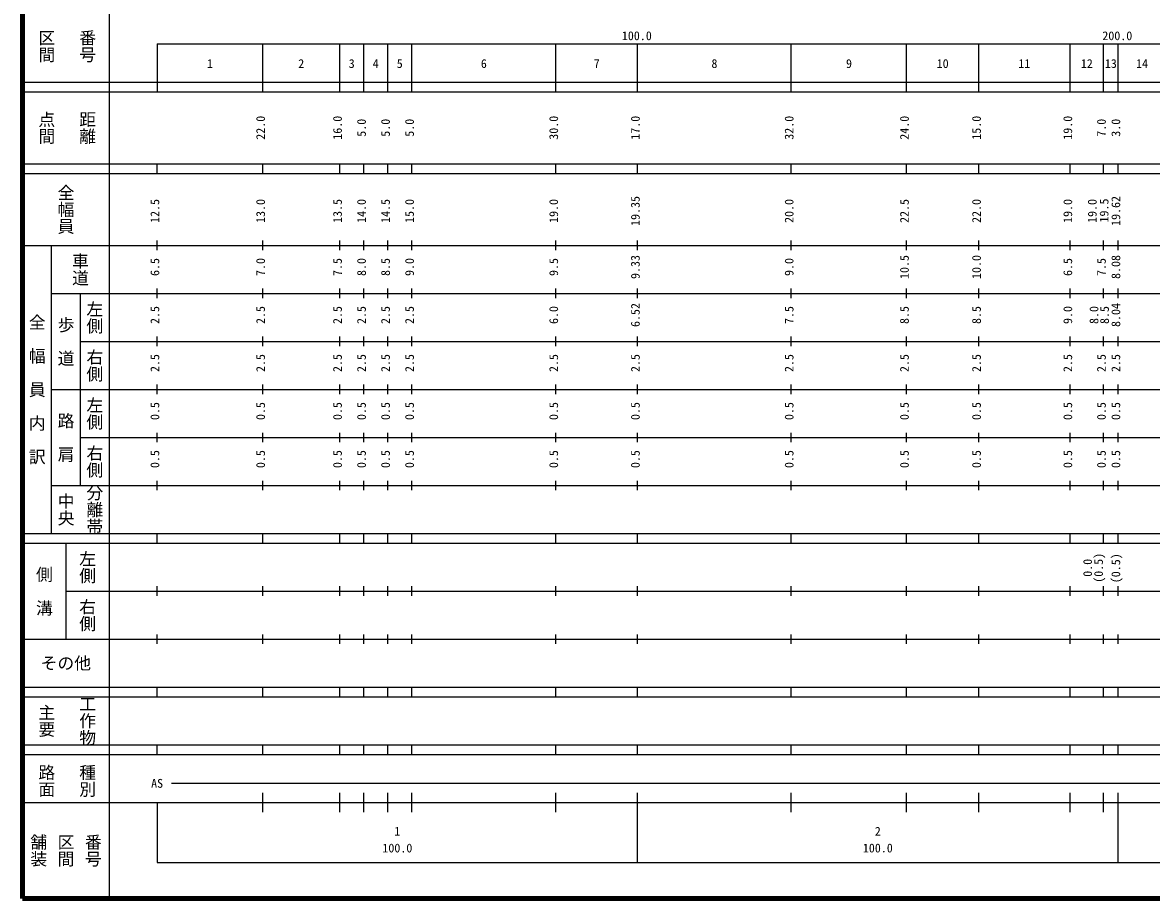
# Model space of a CAD drawing. Units: millimetres on the paper, enlarged 1000 times. Extents: x 40000 to 680000, y 20000 to 380000.
# Drawn here: x 40000 to 274946, y 20000 to 202409 of the extents above; entities that cross this region are included whole.
import ezdxf
from ezdxf.enums import TextEntityAlignment as Align

# ---------------------------------------------------------------- set-up
doc = ezdxf.new("R2010")
doc.units = ezdxf.units.MM
doc.header["$LTSCALE"] = 1000
doc.layers.add('M-TTL', color=2, linetype='Continuous', lineweight=140)
doc.layers.add('M-TTL-BAND', color=7, linetype='Continuous', lineweight=25)
doc.styles.add('@ＭＳ ゴシック', font='')
doc.styles.add('ＭＳ ゴシック', font='')
doc.styles.get('@ＭＳ ゴシック').set_extended_font_data('@MS Gothic')
doc.styles.get('ＭＳ ゴシック').set_extended_font_data('MS Gothic')

msp = doc.modelspace()

# ---------------------------------------------------------------- linework, layer by layer
at = {"layer": 'M-TTL'}
for p, q in [((40000, 380000), (40000, 20000)), ((40000, 20000), (680000, 20000))]:
    msp.add_line(p, q, dxfattribs=at)
at = {"layer": 'M-TTL-BAND'}
for p, q in [((58000, 370000), (58000, 20000)), ((68000, 198000), (579000, 198000)), ((68000, 198000), (68000, 188000)), ((90000, 188000), (90000, 198000)), ((106000, 188000), (106000, 198000)), ((111000, 188000), (111000, 198000)), ((116000, 188000), (116000, 198000)), ((121000, 188000), (121000, 198000)), ((151000, 188000), (151000, 198000)), ((168000, 188000), (168000, 198000)), ((200000, 188000), (200000, 198000)), ((224000, 188000), (224000, 198000)), ((239000, 188000), (239000, 198000)), ((258000, 188000), (258000, 198000)), ((265000, 188000), (265000, 198000)), ((268000, 188000), (268000, 198000)), ((40000, 190000), (579000, 190000)), ((40000, 188000), (579000, 188000)), ((40000, 173000), (579000, 173000)), ((68000, 171000), (68000, 173000)), ((90000, 171000), (90000, 173000)), ((106000, 171000), (106000, 173000)), ((111000, 171000), (111000, 173000)), ((116000, 171000), (116000, 173000)), ((121000, 171000), (121000, 173000)), ((151000, 171000), (151000, 173000)), ((168000, 171000), (168000, 173000)), ((200000, 171000), (200000, 173000)), ((224000, 171000), (224000, 173000)), ((239000, 171000), (239000, 173000)), ((258000, 171000), (258000, 173000)), ((265000, 171000), (265000, 173000)), ((268000, 171000), (268000, 173000)), ((40000, 171000), (579000, 171000)), ((40000, 156000), (579000, 156000)), ((46000, 96000), (46000, 156000)), ((68000, 155000), (68000, 157000)), ((90000, 155000), (90000, 157000)), ((106000, 155000), (106000, 157000)), ((111000, 155000), (111000, 157000)), ((116000, 155000), (116000, 157000)), ((121000, 155000), (121000, 157000)), ((151000, 155000), (151000, 157000)), ((168000, 155000), (168000, 157000)), ((200000, 155000), (200000, 157000)), ((224000, 155000), (224000, 157000)), ((239000, 155000), (239000, 157000)), ((258000, 155000), (258000, 157000)), ((265000, 155000), (265000, 157000)), ((268000, 155000), (268000, 157000)), ((46000, 146000), (579000, 146000)), ((52000, 146000), (52000, 106000)), ((68000, 145000), (68000, 147000)), ((90000, 145000), (90000, 147000)), ((106000, 145000), (106000, 147000)), ((111000, 145000), (111000, 147000)), ((116000, 145000), (116000, 147000)), ((121000, 145000), (121000, 147000)), ((151000, 145000), (151000, 147000)), ((168000, 145000), (168000, 147000)), ((200000, 145000), (200000, 147000)), ((224000, 145000), (224000, 147000)), ((239000, 145000), (239000, 147000)), ((258000, 145000), (258000, 147000)), ((265000, 145000), (265000, 147000)), ((268000, 145000), (268000, 147000)), ((68000, 135000), (68000, 137000)), ((90000, 135000), (90000, 137000)), ((106000, 135000), (106000, 137000)), ((111000, 135000), (111000, 137000)), ((116000, 135000), (116000, 137000)), ((121000, 135000), (121000, 137000)), ((151000, 135000), (151000, 137000)), ((168000, 135000), (168000, 137000)), ((200000, 135000), (200000, 137000)), ((224000, 135000), (224000, 137000)), ((239000, 135000), (239000, 137000)), ((258000, 135000), (258000, 137000)), ((265000, 135000), (265000, 137000)), ((268000, 135000), (268000, 137000)), ((52000, 136000), (579000, 136000)), ((68000, 125000), (68000, 127000)), ((90000, 125000), (90000, 127000)), ((106000, 125000), (106000, 127000)), ((111000, 125000), (111000, 127000)), ((116000, 125000), (116000, 127000)), ((121000, 125000), (121000, 127000)), ((151000, 125000), (151000, 127000)), ((168000, 125000), (168000, 127000)), ((200000, 125000), (200000, 127000)), ((224000, 125000), (224000, 127000)), ((239000, 125000), (239000, 127000)), ((258000, 125000), (258000, 127000)), ((265000, 125000), (265000, 127000)), ((268000, 125000), (268000, 127000)), ((46000, 126000), (579000, 126000)), ((52000, 116000), (579000, 116000)), ((68000, 115000), (68000, 117000)), ((90000, 115000), (90000, 117000)), ((106000, 115000), (106000, 117000)), ((111000, 115000), (111000, 117000)), ((116000, 115000), (116000, 117000)), ((121000, 115000), (121000, 117000)), ((151000, 115000), (151000, 117000)), ((168000, 115000), (168000, 117000)), ((200000, 115000), (200000, 117000)), ((224000, 115000), (224000, 117000)), ((239000, 115000), (239000, 117000)), ((258000, 115000), (258000, 117000)), ((265000, 115000), (265000, 117000)), ((268000, 115000), (268000, 117000)), ((46000, 106000), (579000, 106000)), ((68000, 105000), (68000, 107000)), ((90000, 105000), (90000, 107000)), ((106000, 105000), (106000, 107000)), ((111000, 105000), (111000, 107000)), ((116000, 105000), (116000, 107000)), ((121000, 105000), (121000, 107000)), ((151000, 105000), (151000, 107000)), ((168000, 105000), (168000, 107000)), ((200000, 105000), (200000, 107000)), ((224000, 105000), (224000, 107000)), ((239000, 105000), (239000, 107000)), ((258000, 105000), (258000, 107000)), ((265000, 105000), (265000, 107000)), ((268000, 105000), (268000, 107000)), ((40000, 96000), (579000, 96000)), ((40000, 94000), (579000, 94000)), ((49000, 94000), (49000, 74000)), ((68000, 94000), (68000, 96000)), ((90000, 94000), (90000, 96000)), ((106000, 94000), (106000, 96000)), ((111000, 94000), (111000, 96000)), ((116000, 94000), (116000, 96000)), ((121000, 94000), (121000, 96000)), ((151000, 94000), (151000, 96000)), ((168000, 94000), (168000, 96000)), ((200000, 94000), (200000, 96000)), ((224000, 94000), (224000, 96000)), ((239000, 94000), (239000, 96000)), ((258000, 94000), (258000, 96000)), ((265000, 94000), (265000, 96000)), ((268000, 94000), (268000, 96000)), ((68000, 83000), (68000, 85000)), ((90000, 83000), (90000, 85000)), ((106000, 83000), (106000, 85000)), ((111000, 83000), (111000, 85000)), ((116000, 83000), (116000, 85000)), ((121000, 83000), (121000, 85000)), ((151000, 83000), (151000, 85000)), ((168000, 83000), (168000, 85000)), ((200000, 83000), (200000, 85000)), ((224000, 83000), (224000, 85000)), ((239000, 83000), (239000, 85000)), ((258000, 83000), (258000, 85000)), ((265000, 83000), (265000, 85000)), ((268000, 83000), (268000, 85000)), ((49000, 84000), (579000, 84000)), ((40000, 74000), (579000, 74000)), ((68000, 73000), (68000, 75000)), ((90000, 73000), (90000, 75000)), ((106000, 73000), (106000, 75000)), ((111000, 73000), (111000, 75000)), ((116000, 73000), (116000, 75000)), ((121000, 73000), (121000, 75000)), ((151000, 73000), (151000, 75000)), ((168000, 73000), (168000, 75000)), ((200000, 73000), (200000, 75000)), ((224000, 73000), (224000, 75000)), ((239000, 73000), (239000, 75000)), ((258000, 73000), (258000, 75000)), ((265000, 73000), (265000, 75000)), ((268000, 73000), (268000, 75000)), ((40000, 64000), (579000, 64000)), ((68000, 62000), (68000, 64000)), ((90000, 62000), (90000, 64000)), ((106000, 62000), (106000, 64000)), ((111000, 62000), (111000, 64000)), ((116000, 62000), (116000, 64000)), ((121000, 62000), (121000, 64000)), ((151000, 62000), (151000, 64000)), ((168000, 62000), (168000, 64000)), ((200000, 62000), (200000, 64000)), ((224000, 62000), (224000, 64000)), ((239000, 62000), (239000, 64000)), ((258000, 62000), (258000, 64000)), ((265000, 62000), (265000, 64000)), ((268000, 62000), (268000, 64000)), ((40000, 62000), (579000, 62000)), ((40000, 52000), (579000, 52000)), ((68000, 50000), (68000, 52000)), ((90000, 50000), (90000, 52000)), ((106000, 50000), (106000, 52000)), ((111000, 50000), (111000, 52000)), ((116000, 50000), (116000, 52000)), ((121000, 50000), (121000, 52000)), ((151000, 50000), (151000, 52000)), ((168000, 50000), (168000, 52000)), ((200000, 50000), (200000, 52000)), ((224000, 50000), (224000, 52000)), ((239000, 50000), (239000, 52000)), ((258000, 50000), (258000, 52000)), ((265000, 50000), (265000, 52000)), ((268000, 50000), (268000, 52000)), ((40000, 50000), (579000, 50000)), ((71000, 44000), (565000, 44000)), ((40000, 40000), (579000, 40000)), ((68000, 40000), (68000, 27500)), ((90000, 38000), (90000, 42000)), ((106000, 38000), (106000, 42000)), ((111000, 38000), (111000, 42000)), ((116000, 38000), (116000, 42000)), ((121000, 38000), (121000, 42000)), ((151000, 38000), (151000, 42000)), ((168000, 27500), (168000, 42000)), ((200000, 38000), (200000, 42000)), ((224000, 38000), (224000, 42000)), ((239000, 38000), (239000, 42000)), ((258000, 38000), (258000, 42000)), ((265000, 38000), (265000, 42000)), ((268000, 27500), (268000, 42000)), ((68000, 27500), (579000, 27500))]:
    msp.add_line(p, q, dxfattribs=at)

# ---------------------------------------------------------------- texts
at = {"layer": 'M-TTL-BAND', "style": '@ＭＳ ゴシック'}
for s, p in [('区間', (45000, 197500)), ('番号', (53500, 197500)), ('点間', (45000, 180500)), ('距離', (53500, 180500)), ('全幅員', (49000, 163500)), ('車道', (52000, 151000)), ('左側', (55000, 141000)), ('全\u3000幅\u3000員\u3000内\u3000訳', (43000, 126000)), ('歩\u3000道', (49000, 136000)), ('右側', (55000, 131000)), ('左側', (55000, 121000)), ('路\u3000肩', (49000, 116000)), ('右側', (55000, 111000)), ('分離帯', (55000, 101000)), ('中央', (49000, 101000)), ('左側', (53500, 89000)), ('側\u3000溝', (44500, 84000)), ('右側', (53500, 79000)), ('工作物', (53500, 57000)), ('主要', (45000, 57000)), ('路面', (45000, 44500)), ('種別', (53500, 44500)), ('舗装', (43333, 30000)), ('区間', (49000, 30000)), ('番号', (54667, 30000))]:
    msp.add_text(s, height=2566, rotation=270, dxfattribs=at).set_placement(p, align=Align.MIDDLE_CENTER)
at = {"layer": 'M-TTL-BAND', "style": 'ＭＳ ゴシック'}
for s, p in [('100.0', (167844, 198195)), ('200.0', (267844, 198195)), ('1', (79000, 192405)), ('2', (98000, 192405)), ('3', (108500, 192405)), ('4', (113500, 192405)), ('5', (118500, 192405)), ('6', (136000, 192405)), ('7', (159500, 192405)), ('8', (184000, 192405)), ('9', (212000, 192405)), ('10', (231500, 192405)), ('11', (248500, 192405)), ('12', (261500, 192405)), ('13', (266500, 192405)), ('14', (273000, 192405)), ('AS', (68000, 42500)), ('1', (118000, 32523)), ('2', (218000, 32523)), ('100.0', (118000, 29033)), ('100.0', (218000, 29033))]:
    msp.add_text(s, height=1833, dxfattribs=at).set_placement(p, align=Align.BOTTOM_CENTER)
for s, p in [('22.0', (91000, 180500)), ('16.0', (107000, 180500)), ('5.0', (112000, 180500)), ('5.0', (117000, 180500)), ('5.0', (122000, 180500)), ('30.0', (152000, 180500)), ('17.0', (169000, 180500)), ('32.0', (201000, 180500)), ('24.0', (225000, 180500)), ('15.0', (240000, 180500)), ('19.0', (259000, 180500)), ('7.0', (266000, 180500)), ('3.0', (269000, 180500)), ('12.5', (69000, 163174)), ('13.0', (91000, 163174)), ('13.5', (107000, 163174)), ('14.0', (112000, 163174)), ('14.5', (117000, 163174)), ('15.0', (122000, 163174)), ('19.0', (152000, 163174)), ('19.35', (169000, 163174)), ('20.0', (201000, 163174)), ('22.5', (225000, 163174)), ('22.0', (240000, 163174)), ('19.0', (259000, 163174)), ('19.0', (264094, 163174)), ('19.5', (266555, 163265)), ('19.62', (269000, 163174)), ('6.5', (69000, 151500)), ('7.0', (91000, 151500)), ('7.5', (107000, 151500)), ('8.0', (112000, 151500)), ('8.5', (117000, 151500)), ('9.0', (122000, 151500)), ('9.5', (152000, 151500)), ('9.33', (169000, 151500)), ('9.0', (201000, 151500)), ('10.5', (225000, 151500)), ('10.0', (240000, 151500)), ('6.5', (259000, 151500)), ('7.5', (266000, 151500)), ('8.08', (269000, 151500)), ('6.52', (169000, 141500)), ('8.04', (269000, 141500)), ('2.5', (69000, 141500)), ('2.5', (91000, 141500)), ('2.5', (107000, 141500)), ('2.5', (112000, 141500)), ('2.5', (117000, 141500)), ('2.5', (122000, 141500)), ('6.0', (152000, 141500)), ('7.5', (201000, 141500)), ('8.5', (225000, 141500)), ('8.5', (240000, 141500)), ('9.0', (259000, 141500)), ('8.0', (264456, 141500)), ('8.5', (266645, 141500)), ('2.5', (69000, 131500)), ('2.5', (91000, 131500)), ('2.5', (107000, 131500)), ('2.5', (112000, 131500)), ('2.5', (117000, 131500)), ('2.5', (122000, 131500)), ('2.5', (152000, 131500)), ('2.5', (169000, 131500)), ('2.5', (201000, 131500)), ('2.5', (225000, 131500)), ('2.5', (240000, 131500)), ('2.5', (259000, 131500)), ('2.5', (266000, 131500)), ('2.5', (269000, 131500)), ('0.5', (69000, 121500)), ('0.5', (91000, 121500)), ('0.5', (107000, 121500)), ('0.5', (112000, 121500)), ('0.5', (117000, 121500)), ('0.5', (122000, 121500)), ('0.5', (152000, 121500)), ('0.5', (169000, 121500)), ('0.5', (201000, 121500)), ('0.5', (225000, 121500)), ('0.5', (240000, 121500)), ('0.5', (259000, 121500)), ('0.5', (266000, 121500)), ('0.5', (269000, 121500)), ('0.5', (69000, 111500)), ('0.5', (91000, 111500)), ('0.5', (107000, 111500)), ('0.5', (112000, 111500)), ('0.5', (117000, 111500)), ('0.5', (122000, 111500)), ('0.5', (152000, 111500)), ('0.5', (169000, 111500)), ('0.5', (201000, 111500)), ('0.5', (225000, 111500)), ('0.5', (240000, 111500)), ('0.5', (259000, 111500)), ('0.5', (266000, 111500)), ('0.5', (269000, 111500)), ('0.0', (263132, 88855)), ('(0.5)', (265411, 88855)), ('(0.5)', (269000, 88764))]:
    msp.add_text(s, height=1833, rotation=90, dxfattribs=at).set_placement(p, align=Align.BOTTOM_CENTER)
msp.add_text('その他', height=2566, dxfattribs=at).set_placement((49000, 69000), align=Align.MIDDLE_CENTER)

doc.saveas('drawing.dxf')
